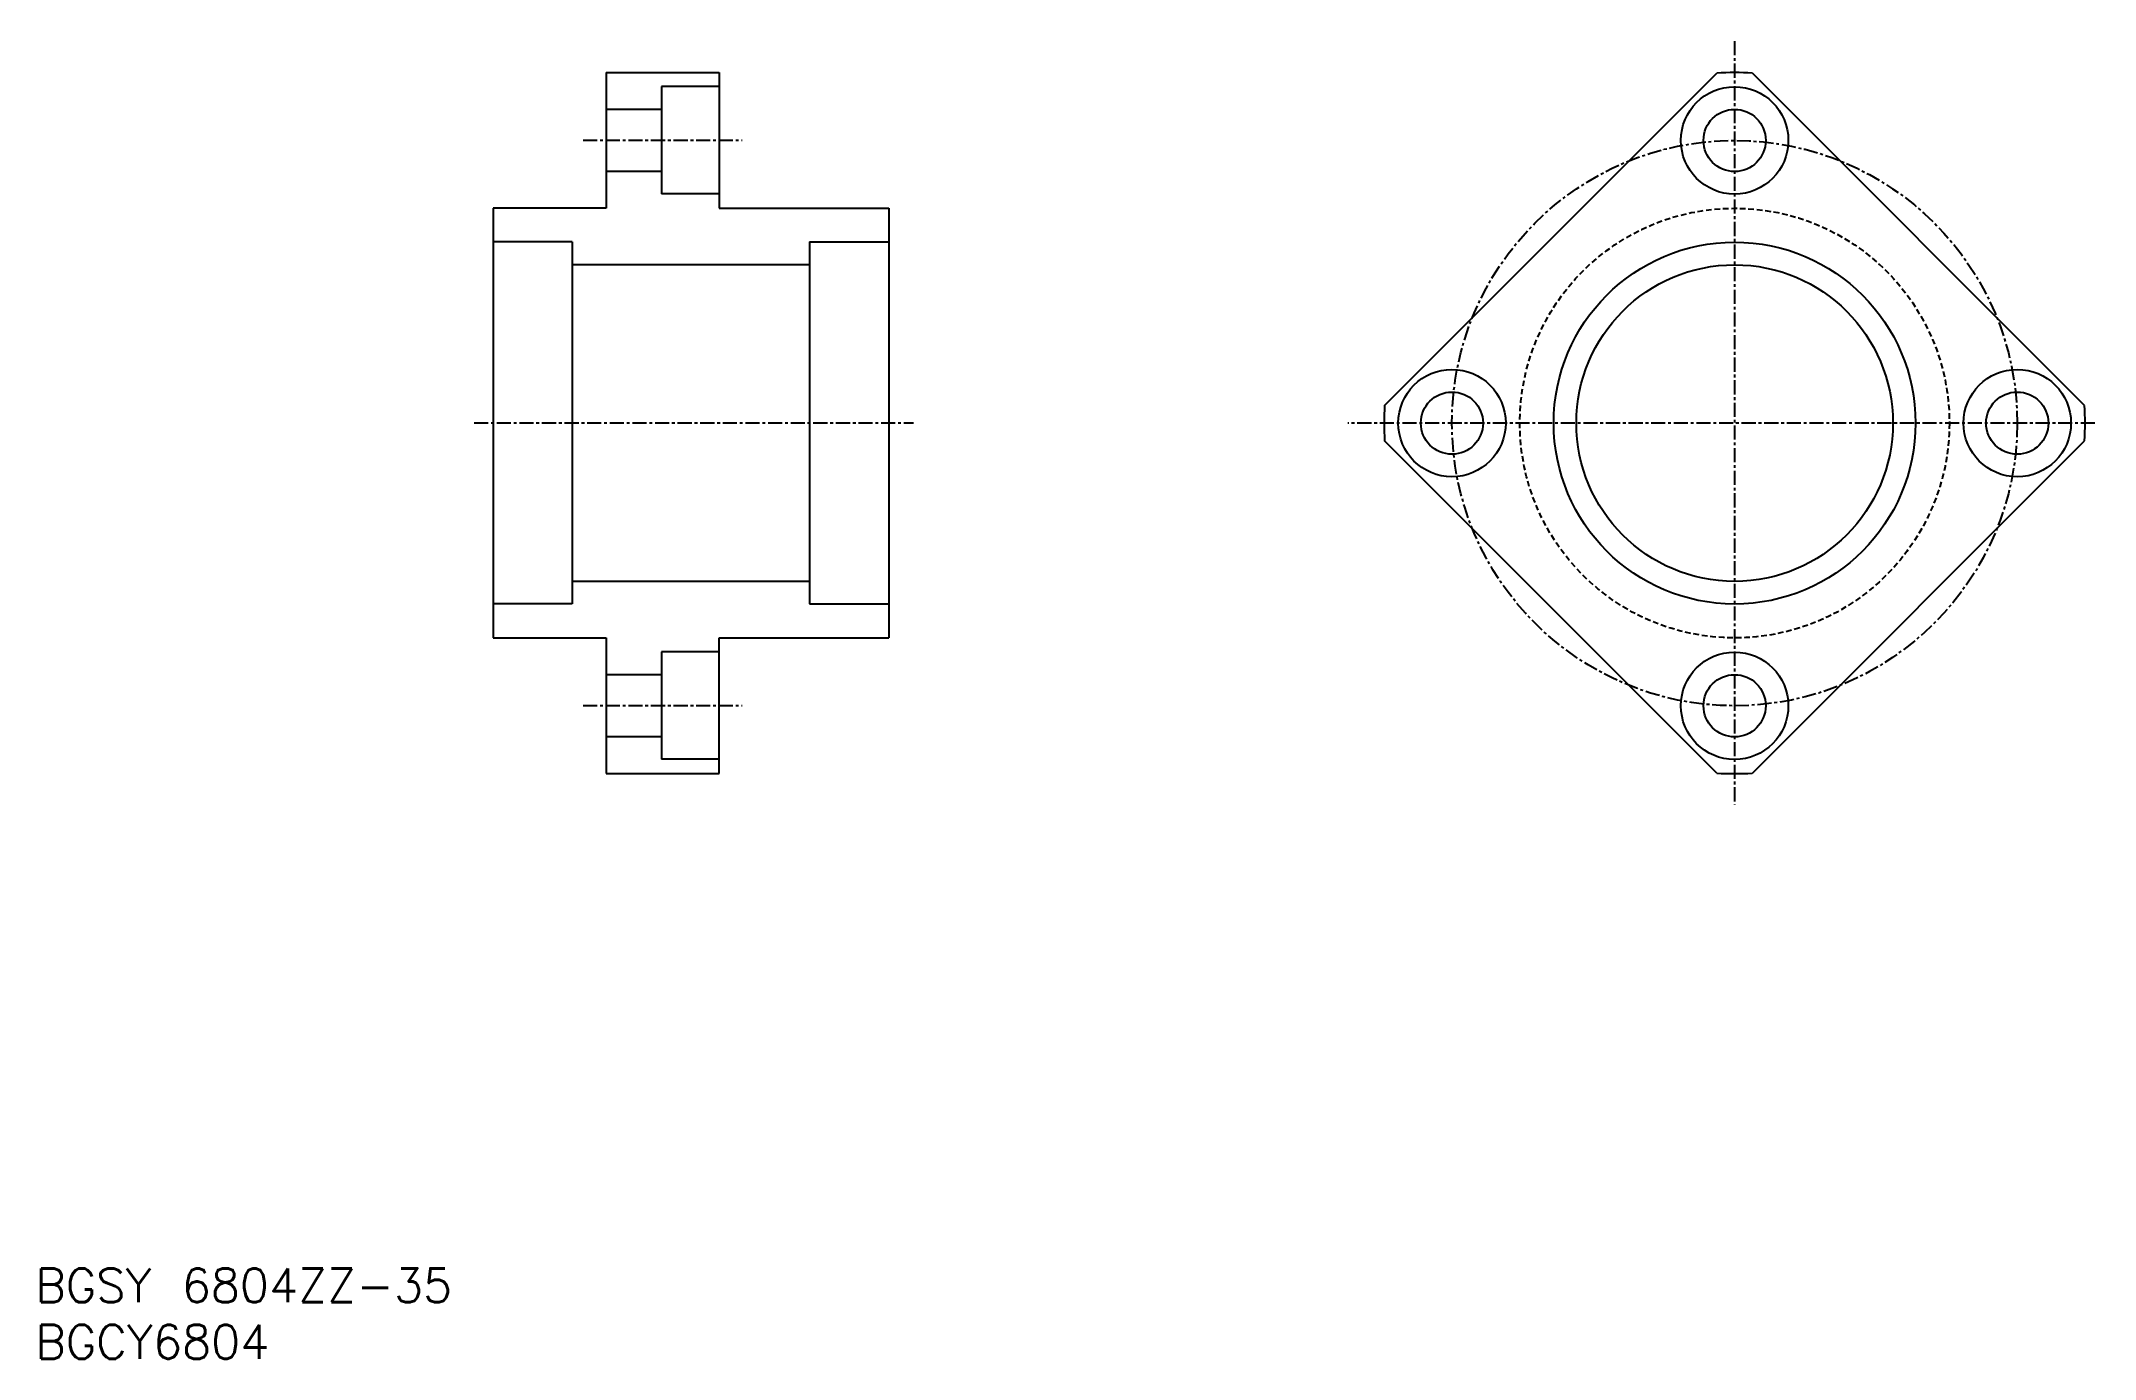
# Model space of a CAD drawing. Extents: x 45 to 227, y 37 to 154.
import ezdxf
from ezdxf.enums import TextEntityAlignment as Align

# ---------------------------------------------------------------- set-up
doc = ezdxf.new("R2010")
doc.units = 0
doc.linetypes.add('CENTER', pattern=[2, 1.25, -0.25, 0.25, -0.25])
doc.linetypes.add('DASHED', pattern=[0.75, 0.5, -0.25])
doc.layers.get('0').update_dxf_attribs({"linetype": 'CONTINUOUS'})
doc.layers.add('CENTER', color=1, linetype='CENTER')
doc.styles.get("Standard").update_dxf_attribs({"font": 'txt.shx', "bigfont": 'extfont.shx'})

msp = doc.modelspace()

# ---------------------------------------------------------------- linework, layer by layer
at = {"color": 7, "linetype": 'CONTINUOUS'}
for p, q in [((95.27, 151.08), (95.27, 139.08)), ((95.27, 151.08), (105.27, 151.08)), ((105.27, 151.08), (105.27, 139.08)), ((164.13, 121.63), (193.52, 151.02)), ((226.05, 121.63), (196.66, 151.02)), ((105.27, 149.83), (100.17, 149.83)), ((100.17, 149.83), (100.17, 140.33)), ((95.27, 147.83), (100.17, 147.83)), ((95.27, 142.33), (100.17, 142.33)), ((105.27, 140.33), (100.17, 140.33)), ((85.27, 139.08), (85.27, 101.08)), ((95.27, 139.08), (85.27, 139.08)), ((105.27, 139.08), (120.27, 139.08)), ((120.27, 139.08), (120.27, 101.08)), ((92.27, 136.08), (85.27, 136.08)), ((92.27, 136.08), (92.27, 104.08)), ((113.27, 136.08), (113.27, 104.08)), ((113.27, 136.08), (120.27, 136.08)), ((92.27, 134.08), (113.27, 134.08)), ((193.52, 89.1), (164.13, 118.49)), ((196.66, 89.1), (226.05, 118.49)), ((92.27, 106.08), (113.27, 106.08)), ((92.27, 104.08), (85.27, 104.08)), ((113.27, 104.08), (120.27, 104.08)), ((85.27, 101.08), (95.27, 101.08)), ((95.27, 101.08), (95.27, 89.08)), ((105.27, 89.08), (105.27, 101.08)), ((105.27, 101.08), (120.27, 101.08)), ((105.27, 99.83), (100.17, 99.83)), ((100.17, 99.83), (100.17, 90.33)), ((95.27, 97.83), (100.17, 97.83)), ((95.27, 92.33), (100.17, 92.33)), ((95.27, 89.08), (105.27, 89.08)), ((105.27, 90.33), (100.17, 90.33))]:
    msp.add_line(p, q, dxfattribs=at)
for centre, radius in [((195.09, 145.06), 4.75), ((195.09, 145.06), 2.75), ((195.09, 120.06), 16), ((195.09, 120.06), 14), ((170.09, 120.06), 4.75), ((220.09, 120.06), 4.75), ((170.09, 120.06), 2.75), ((220.09, 120.06), 2.75), ((195.09, 95.06), 4.75), ((195.09, 95.06), 2.75)]:
    msp.add_circle(centre, radius, dxfattribs=at)
at = {"color": 3, "linetype": 'DASHED'}
msp.add_circle((195.09, 120.06), 19, dxfattribs=at)
at = {"color": 7, "linetype": 'CONTINUOUS'}
for start, end in [(87.1034, 92.8966), (177.1034, 182.8966), (357.1034, 2.8966), (267.1034, 272.8966)]:
    msp.add_arc((195.09, 120.06), 31, start, end, dxfattribs=at)
at = {"layer": 'CENTER', "color": 1, "linetype": 'CENTER'}
for p, q in [((195.09, 153.85), (195.09, 86.32)), ((195.09, 153.85), (195.09, 86.32)), ((93.24, 145.08), (107.31, 145.08)), ((83.6, 120.08), (122.45, 120.08)), ((226.96, 120.06), (160.87, 120.06)), ((226.96, 120.06), (160.87, 120.06)), ((93.24, 95.08), (107.31, 95.08))]:
    msp.add_line(p, q, dxfattribs=at)
msp.add_circle((195.09, 120.06), 25, dxfattribs=at)

# ---------------------------------------------------------------- texts
at = {"color": 7, "linetype": 'CONTINUOUS'}
for s, p in [('BGSY 6804ZZ-35', (44.78, 43.8)), ('BGCY6804', (44.78, 38.8))]:
    msp.add_text(s, height=3, dxfattribs=at).set_placement(p, align=Align.MIDDLE_LEFT)

doc.saveas('drawing.dxf')
